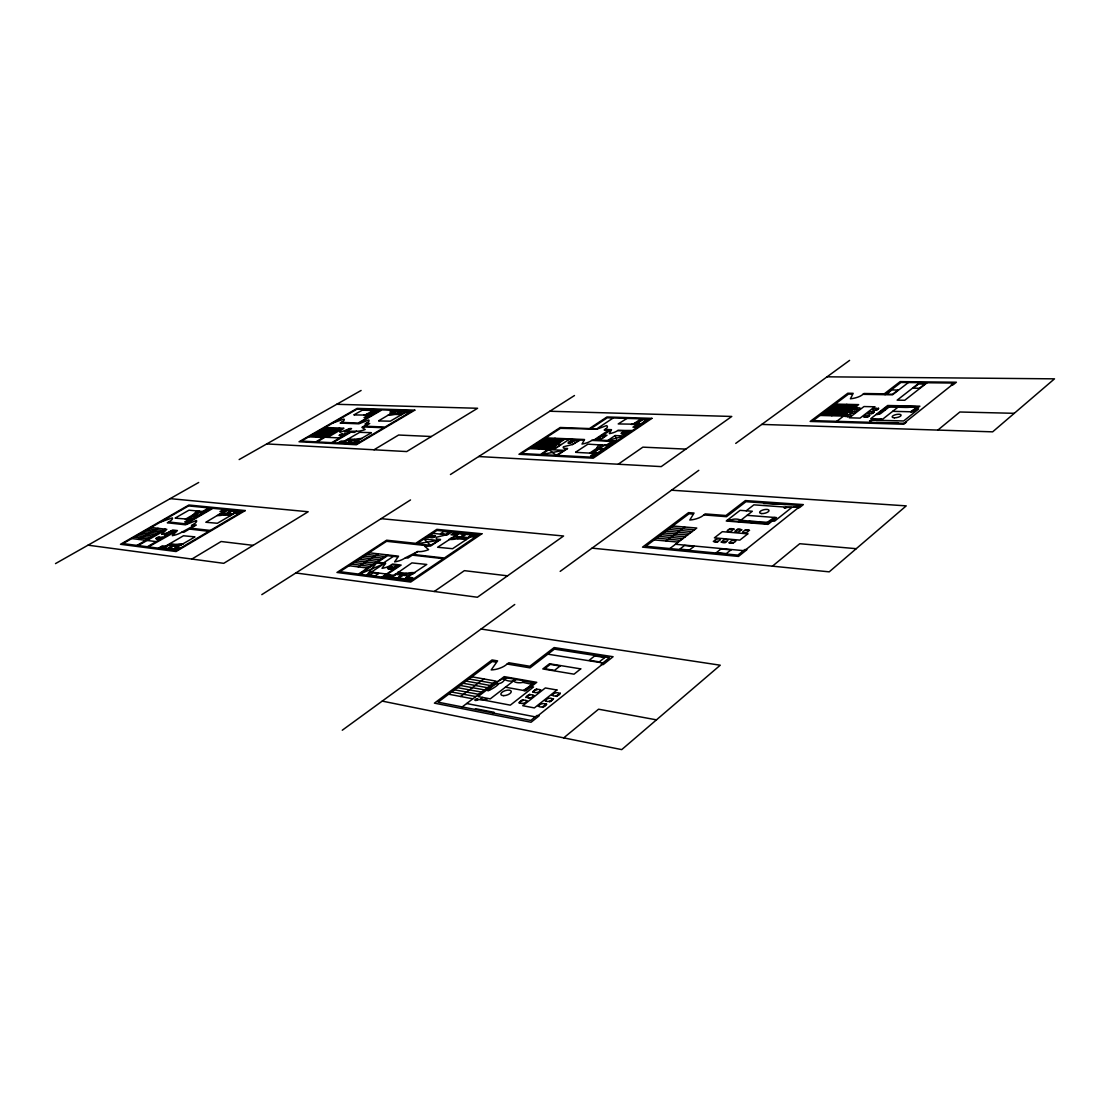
<?xml version="1.0" encoding="UTF-8"?>
<svg xmlns="http://www.w3.org/2000/svg" width="1110" height="1110" viewBox="0 0 1110 1110"><rect width="100%" height="100%" fill="white"/><g stroke="black" fill="none" stroke-linecap="round" stroke-linejoin="round"><path stroke-width="1.5" d="M514.832 679.625C512.334 683.371 500.832 679.251 504.315 677.711L506.937 678.043A40.265 17.816 -17.4 0 1 514.624 679.389L516.247 679.639A40.473 17.996 -17.3 0 1 524.017 681.013L524.225 681.165M504.731 679.417L506.493 678.071M504.55 679.403C502.206 685.772 489.26 684.44 502.719 678.918M488.969 689.379L489.08 689.171A42.18 18.773 -16.8 0 1 495.532 684.176C504.204 681.262 490.606 690.836 487.637 690.462M626.775 434.301L623.792 433.857A4.815 1.568 -14.9 0 1 621.697 433.788A3.469 1.138 -14.9 0 1 621.212 433.58A2.456 0.805 -14.9 0 1 621.114 433.247L622.044 432.623A2.456 0.805 -14.9 0 1 623.043 432.345A3.469 1.138 -14.9 0 1 624.084 432.178A4.842 1.582 -14.9 0 1 625.998 432.248L630.008 432.109M757.714 522.741L759.393 521.672L767.066 522.38L765.373 523.49L756.937 522.81M757.075 522.81L756.285 522.81A37.421 14.194 -12.8 0 1 748.945 522.172L748.848 521.894M758.657 521.811L750.429 520.951L747.335 522.088A37.24 14.083 -13 0 1 740.051 521.464L741.549 520.257L749.666 521.131M575.632 452.186L587.939 444.139L609.293 445.498M730.574 520.548C732.725 517.579 744.768 519.688 738.552 521.325A35.548 13.417 -13.1 0 1 730.824 520.715L727.161 520.326M852.078 394.147L848.498 394.092L813.144 420.621L902.971 423.285L906.44 422.133L903.79 424.242L810.175 421.439L847.804 393.231L853.188 393.329L850.413 398.795A10.628 3.496 -12.3 0 0 862.928 394.327L864.024 393.495L884.282 393.828L900.168 381.618L956.39 382.228L953.212 384.768L951.27 384.74L953.393 383.047L900.945 382.464L885.031 394.702M605.005 429.431L611.527 429.681L609.348 433.649A8.006 2.595 -15 0 0 617.812 430.486L632.436 430.472L649.211 419.094L607.267 417.79L590.478 428.89L597.027 429.14L606.56 425.588A9.366 3.025 -15.2 0 1 605.005 429.431L604.187 429.972L608.71 430.153L594.072 439.935L591.741 440.406A9.477 3.094 -15.3 0 1 582.015 444.042L584.554 439.518L545.801 437.853M692.723 514.055L689.046 513.777L645.784 546.245L737.859 555.111L744.865 549.519L746.877 549.714L738.483 556.429L642.524 547.133L688.561 512.626L694.069 513.042L689.809 520.007A11.544 4.343 -13.9 0 0 703.823 514.929L705.169 513.902L725.94 515.512L745.379 500.568L803.349 504.592L799.436 507.714L797.438 507.575L800.046 505.494L745.976 501.706L726.509 516.691L703.823 514.929M206.072 522.116L226.995 509.726M532.495 682.706L530.427 684.024L522.99 682.386L525.03 681.193L534.285 682.997L524.475 690.642M194.763 537.046L173.16 549.464M907.231 407.439L917.859 406.76L911.532 411.796M343.087 436.022L340.978 435.633A4.19 1.207 -17.7 0 1 339.41 435.578A3.025 0.86 -17.7 0 1 339.119 435.384L340.992 434.301A3.025 0.874 -17.7 0 1 341.825 434.163A4.218 1.207 -17.7 0 1 343.267 434.232L346.375 434.107M907.161 407.342L908.591 406.468L916.055 406.662M898.476 407.245L906.495 407.453L908.216 406.537M889.263 407.065L897.144 407.273L899.905 406.274A35.381 12.168 -11.7 0 1 907.161 406.399L907.883 406.482M898.406 407.148L899.461 406.357M885.045 410.159L880.396 413.78L877.372 414.543M878.232 413.85L878.218 413.725A35.478 12.113 -11.5 0 1 882.408 410.409L886.848 407.009L889.027 406.954M175.269 518.009L188.977 510.184L204.531 511.682M369.006 552.752L398.559 556.179L394.605 561.868A10.351 3.705 -17.8 0 0 405.469 557.761L417.776 551.504A10.309 3.677 -17.4 0 0 428.627 549.658L424.617 546.189L425.616 545.523L386.613 541.305L339.924 571.664L358.475 574.064L387.612 554.917M377.636 562.229L385.683 563.2L382.02 568.32A8.811 3.163 -17.9 0 0 391.566 564.699L392.579 564.033L401.14 565.073L382.908 577.228M495.92 662.143L492.216 661.518L438.048 702.172L530.816 720.418L537.046 715.45L539.085 715.853L531.079 722.249L434.426 703.143L492.049 659.95L497.599 660.88L491.203 669.899A12.82 5.467 -17 0 0 507.117 664.03L508.796 662.753L529.789 666.264L554.126 647.574L613.081 656.718L603.243 664.585L601.19 664.266L609.404 657.703L554.403 649.128L530.039 667.873L507.117 664.03M159.604 539.613L157.675 539.002A4.606 1.401 -19.8 0 1 156.163 538.836A3.316 1.013 -19.8 0 1 155.941 538.572A2.359 0.722 -19.8 0 1 156.094 538.211L157.204 537.559A2.359 0.722 -19.8 0 1 158.147 537.295A3.316 1.013 -19.8 0 1 159.021 537.171A4.634 1.401 -19.9 0 1 160.395 537.323L163.489 537.351M354.076 414.765L362.332 410.173L378.246 410.644M371.239 432.844L352.994 443.306M378.732 420.745L396.395 410.325M898.6 406.44L898.489 406.26A33.744 11.572 -11.8 0 0 890.761 406.08L887.181 406.898M166.888 535.381L164.294 535.075L172.688 529.997L177.42 530.552L172.286 535.644A9.116 2.775 -19.6 0 0 181.971 532.092L193.737 525.738L191.475 525.474L192.904 524.641A9.046 2.733 -19.5 0 0 196.47 520.479L185.481 524.808L167.305 522.782L168.72 521.964A8.922 2.65 -19.6 0 0 172.355 517.884L160.561 522.033M151.057 527.486L166.791 529.317L161.63 534.368A9.06 2.733 -19.7 0 0 171.259 530.844L174.117 531.177L147.366 546.744L123.03 543.595L188.575 505.924L211.774 508.213L185.051 523.781L168.72 521.964M563.727 737.859L598.567 709.207L656.468 719.849M772.435 566.169L799.727 543.72L856.254 548.687M937.853 430.083L959.831 412.004L1014.276 413.308M538.072 715.645L602.217 664.432M745.906 549.616L798.437 507.645M905.496 422.105L952.241 384.754M910.561 411.768L917.859 406.76M897.31 423.118L897.879 422.66L876.387 422.494M766.538 522.879L774.225 517.427M765.761 523.407L767.607 523.545L775.21 517.496M785.408 504.467L763.597 503.496L764.249 502.996M927.1 382.756L904.733 400.28L897.158 400.141L919.566 382.673M899.78 405.76L882.866 419.025L870.739 418.692L887.681 405.497L919.885 406.191L912.822 411.824L892.676 411.338M875.318 418.817L873.653 420.121L903.651 420.967L918.594 409.049L916.361 409.007M493.145 713.009L494.047 712.315L475.912 708.763L475.024 709.443M738.538 522.005L752.33 511.252L740.079 510.35L726.259 521.02L768.037 524.364L776.542 517.607L747.072 515.345M523.49 690.462L534.285 682.997M879.148 413.919L876.109 414.502M888.18 406.884L889.651 406.579M746.197 510.794L753.884 504.842L791.707 507.534L774.586 521.145L772.296 520.979M908.355 382.548L892.468 394.827L862.928 394.327M516.386 678.765L490.259 698.87L478.063 696.567L504.19 676.628L536.74 682.331L525.793 690.878L505.438 687.187M489.871 689.657L488.594 690.628L486.374 690.226M503.773 679.015L505.466 678.723M482.67 697.427L480.103 699.397L510.309 705.155L533.549 686.993L531.288 686.59M462.204 706.917L496.031 681.124L471.847 676.795M669.857 548.562L696.761 528.041L672.743 526.001M836.704 421.328L858.627 404.609L835.164 404.096M460.664 696.497L483.863 678.945M666.194 541L684.69 527.014M831.737 415.764L846.833 404.345M342.269 730.227L514.749 604.492M560.162 571.386L698.8 470.321M735.722 443.403L849.594 360.389M434.26 591.491L464.382 570.651L507.548 575.826M618.187 464.23L642.884 447.15L685.841 449.106M474.525 534.146L452.561 548.715L437.617 547.258L459.04 533.258M593.975 453.532L590.617 455.808L594.738 456.016M408.757 580.572L412.851 577.797L408.744 577.269L404.664 580.03M597.568 453.005L602.896 449.397A10.379 3.441 -15.1 0 1 598.692 449.189L593.364 452.797A10.476 3.51 -15.3 0 1 597.568 453.005L593.364 452.797M603.354 449.078L608.641 445.498A10.351 3.413 -15 0 1 604.45 445.304L599.15 448.884A10.448 3.483 -15.2 0 1 603.354 449.078L599.15 448.884M625.124 434.232L628.371 432.04M640.29 424.284L647.296 419.524L643.065 419.4L636.058 424.131A9.893 3.219 -14.8 0 1 640.29 424.284L636.058 424.131M597.471 453.504L610.833 445.096M648.601 419.081L640.789 424.797M610.722 430.222L595.085 439.976L617.007 440.92L631.632 431.013L617.812 430.486M615.12 435.564L607.767 440.517L624.361 435.939L615.12 435.564L617.007 440.92M589.674 453.116L596.861 448.273M633.935 423.645L641.053 418.845M404.97 578.879L409.132 576.062L402.625 575.244A11.405 4.176 -17.9 0 1 398.462 578.033L404.97 578.879A11.544 4.274 -17.7 0 1 409.132 576.062M404.317 579.989L405.219 579.392L389.124 578.019M592.074 453.241L594.904 451.312A17.247 5.703 -15.3 0 0 596.972 449.675A55.139 18.509 -14.6 0 1 602.286 444.708M643.162 418.9L638.444 422.091A4.704 1.526 -14.7 0 1 637.695 422.535A15.873 5.106 -14.8 0 1 632.95 424.533M468.17 537.615L472.069 534.978L465.534 534.326A11.044 3.927 -17 0 1 461.635 536.962L468.17 537.615A11.183 4.024 -16.7 0 1 472.069 534.978M397.893 577.963L402.056 575.174L395.618 574.356A11.364 4.135 -18 0 1 391.455 577.131L397.893 577.963A11.488 4.246 -17.8 0 1 402.056 575.174M398.462 578.033L402.625 575.244M461.066 536.907L464.965 534.271L458.486 533.633A11.003 3.899 -17.1 0 1 454.573 536.241L461.066 536.907A11.142 3.996 -16.8 0 1 464.965 534.271M461.635 536.962L465.534 534.326M388.93 578.005L393.009 575.271L389 574.758L384.92 577.477M391.455 577.131L395.618 574.356M458.888 532.592L455.058 535.159L451.035 534.756L454.85 532.203M459.027 532.62L458.194 533.175L473.484 534.687M454.573 536.241L458.486 533.633M599.636 440.171L606.99 435.231L602.439 435.051M381.909 577.089L399.128 565.614L391.566 564.699M439.56 539.307A6.369 2.262 -17.2 0 1 436.618 537.185L446.289 534.826L450.827 531.801L436.924 530.427L416.708 543.803L430.583 545.301L440.573 539.418L430.597 546.064L425.616 546.3M417.776 551.504L413.322 554.473L444.347 558.011L478.923 534.576L451.825 531.898L447.288 534.923L432.623 533.272M395.271 566.933A2.275 0.819 -17.8 0 1 392.871 567.043A5.3 1.915 -17.9 0 0 391.011 566.821A3.802 1.374 -17.9 0 0 389.943 566.96A2.706 0.971 -17.9 0 0 388.847 567.265L387.681 568.042A2.692 0.971 -17.9 0 0 387.654 568.473A3.788 1.374 -17.9 0 0 388.056 568.792A5.272 1.901 -17.9 0 0 390.082 569.028A2.22 0.805 -17.9 0 1 391.247 569.61L395.271 566.933L396.867 567.127M427.96 537.559L431.804 535.02A2.151 0.763 -17.2 0 0 432.983 535.547A5.148 1.818 -17.3 0 1 435.009 535.741A3.691 1.304 -17.3 0 1 435.411 536.033A2.622 0.93 -17.3 0 1 435.411 536.435L434.315 537.171A2.622 0.93 -17.3 0 1 433.233 537.476A3.691 1.304 -17.3 0 1 432.178 537.615A5.148 1.818 -17.2 0 1 430.333 537.434A2.22 0.791 -17.3 0 0 427.96 537.559L426.379 537.406M572.288 439.574L569.902 441.502A4.773 1.554 -15.4 0 0 568.403 442.502A3.427 1.11 -15.5 0 0 568.112 442.932A2.428 0.791 -15.5 0 0 568.223 443.251L569.361 443.292A2.428 0.791 -15.5 0 0 570.36 443.029A3.413 1.11 -15.5 0 0 571.303 442.64A4.745 1.54 -15.5 0 0 572.927 441.53L576.243 439.74M566.627 448.385A5.911 1.929 -15.5 0 1 563.408 446.775L572.441 444.527L579.462 439.879L564.685 439.241L541.375 454.559L556.152 455.336L567.626 448.44L557.151 455.391L592.906 457.251L616.189 441.475L591.741 440.406M596.417 429.112L613.206 417.971M597.013 429.14L560.439 428.335L521.658 453.532L540.39 454.517L564.532 438.658M569.083 439.435L555.43 448.44L551.018 448.218M383.477 562.937L393.44 556.36M405.469 557.761L407.953 558.053L412.337 555.125L443.362 558.677L410.7 580.821L359.446 574.189L387.598 555.68L397.56 556.832M358.266 566.891L378.26 553.835M538.544 449.078L555.111 438.256M640.9 424.298L618.214 423.937L627.025 418.401M598.123 453.06L596.681 453.463M261.807 594.641L410.506 499.944M450.438 474.525L574.481 395.535M191.863 559.065L221.112 541.513L253.163 545.357M374.014 449.772L398.601 435.023L431.36 436.507M232.712 513.847L236.513 511.599L231.588 511.099A9.685 2.942 -19.1 0 1 227.786 513.347L232.712 513.847A9.768 3.011 -19 0 1 236.513 511.599M403.138 413.253L406.371 411.338L401.334 411.186A8.838 2.511 -17.1 0 1 398.101 413.087L403.138 413.253A8.922 2.567 -17 0 1 406.371 411.338M173.729 549.117L177.767 546.744L172.882 546.12A10.004 3.094 -19.9 0 1 168.859 548.493L173.729 549.117A10.101 3.163 -19.7 0 1 177.767 546.744M238.664 510.877L217.352 523.268L206.196 522.297M353.438 443.015L356.837 441.003L351.815 440.753A9.074 2.65 -17.7 0 1 348.415 442.751L353.438 443.015A9.171 2.692 -17.6 0 1 356.837 441.003M408.327 410.686L390.29 421.176L378.843 420.954M172.924 550.047L173.798 549.533L162.393 548.076M352.869 443.764L353.604 443.334L341.866 442.723M173.174 550.088L177.128 547.743L180.208 548.146L176.24 550.477M353.133 443.778L356.463 441.808L359.626 441.96L356.296 443.944M241.772 511.183L238.04 513.389L234.945 513.07M411.505 410.783L408.341 412.656L405.164 412.559M227.356 513.306L231.157 511.058L226.274 510.572A9.643 2.928 -19.2 0 1 222.458 512.806L227.356 513.306A9.74 2.983 -19 0 1 231.157 511.058M397.671 413.073L400.904 411.172L395.895 411.019A8.811 2.498 -17.2 0 1 392.676 412.906L397.671 413.073A8.894 2.553 -17.1 0 1 400.904 411.172M227.786 513.347L231.588 511.099M398.101 413.087L401.334 411.186M168.442 548.437L172.466 546.064L167.624 545.454A9.976 3.066 -19.9 0 1 163.6 547.813L168.442 548.437A10.073 3.136 -19.8 0 1 172.466 546.064M347.985 442.737L351.384 440.739L346.403 440.49A9.046 2.622 -17.7 0 1 343.004 442.474L347.985 442.737A9.13 2.678 -17.6 0 1 351.384 440.739M168.859 548.493L172.882 546.12M348.415 442.751L351.815 440.753M363.025 427.392L369.699 423.493L366.217 423.354L365.01 424.062L367.327 424.159L361.874 427.35L365.162 429.528A8.325 2.386 -17.5 0 1 356.518 431.207L346.847 431.29L351.537 428.571L349.997 428.502L340.076 432.359A8.283 2.359 -17.6 0 1 342.685 428.946L343.906 428.238L325.147 427.447M356.518 431.207L354.478 432.4L344.461 431.956L348.776 429.209M223.693 509.393L219.974 511.571L223.013 511.877M393.023 410.214L389.874 412.06L392.982 412.171M158.383 548.173L162.324 545.856L165.334 546.245M337.898 442.987L341.214 441.045L344.322 441.197M161.394 548.562L183.483 535.769L194.708 536.838M222.458 512.806L226.274 510.572M340.992 443.154L359.695 432.331L371.184 432.65M392.676 412.906L395.895 411.019M163.6 547.813L167.624 545.454M343.004 442.474L346.403 440.49M341.852 435.966L345.141 434.052M331.696 442.668L349.65 432.192M332.861 442.723L350.802 432.248M191.308 519.383L197.316 515.886A9.588 2.872 -19.3 0 1 194.278 515.567L188.27 519.064A9.699 2.928 -19.5 0 1 191.308 519.383L188.27 519.064M197.83 515.581L203.81 512.112A9.56 2.858 -19.2 0 1 200.771 511.807L194.791 515.276A9.671 2.914 -19.4 0 1 197.83 515.595L194.791 515.276M370.615 415.098L377.608 411.033A8.408 2.359 -17.2 0 1 374.458 410.936L367.465 415.001A8.492 2.4 -17.4 0 1 370.615 415.098L367.465 415.001M158.425 539.474L162.31 537.212M366.217 423.354A8.242 2.345 -17.5 0 0 368.7 419.996L358.863 423.826L340.173 423.077L341.38 422.383A8.117 2.275 -17.7 0 0 343.933 419.081L333.222 422.813M137.016 545.399L165.14 529.123M315.85 441.849L339.66 428.058M138.112 545.551L165.348 530.15M316.974 441.905L339.577 428.821L342.685 428.946M185.328 519.286L193.417 514.596M366.036 414.585L373.14 410.464M327.686 437.368L342.227 428.932M187.049 519.466L190.254 517.607A15.97 4.759 -19.5 0 0 192.724 516.011A50.658 15.498 -19 0 1 199.481 511.141M374.708 410.52L370.005 413.253A4.038 1.138 -17.4 0 1 369.283 413.628A13.653 3.816 -17.4 0 1 364.982 415.334M138.778 539.432L158.064 528.304M316.017 437.187L332.376 427.752M225.358 510.669L226.815 510.253M395.021 411.13L396.353 410.742M55.5 563.602L198.704 482.475M239.15 459.568L361.111 390.47M371.073 415.112L354.132 414.946M191.739 519.424L175.408 518.203M524.558 681.262C522.727 684.204 509.643 682.386 515.706 679.708M359.446 574.189L383.949 563.769L366.744 575.133L376.623 562.881L384.684 563.866M890.22 406.177L885.572 409.756L883.185 410.006M363.719 415.293L368.131 413.947A4.038 1.138 -17.4 0 0 370.56 412.92M631.257 424.478L636.349 422.91A4.704 1.512 -14.7 0 0 638.999 421.717M720.043 539.404L720.085 539.488A2.872 1.124 -13.6 0 1 715.992 541.486A2.872 1.124 -13.6 0 1 715.811 539.529A2.872 1.124 -13.6 0 1 720.099 539.585M735.569 540.792L735.611 540.875A2.9 1.138 -13.3 0 1 731.504 542.887A2.9 1.138 -13.3 0 1 731.282 540.917A2.9 1.138 -13.3 0 1 735.639 540.972M540.223 690.142L540.945 689.948L540.251 690.267A3.191 1.429 -16.6 0 1 535.811 692.668A3.191 1.429 -16.6 0 1 535.422 690.212A3.191 1.429 -16.6 0 1 540.237 690.198M526.501 697.413L527.208 697.163M533.41 695.637L534.132 695.443M520.312 702.574L519.605 702.838M526.529 701.048L527.25 700.854M552.627 695.151L551.906 695.346M558.871 693.542A3.233 1.457 -16.3 0 0 553.973 693.556A3.233 1.457 -16.3 0 0 554.417 696.039A3.233 1.457 -16.3 0 0 558.871 693.542L559.593 693.417M545.787 700.59L545.079 700.909L545.801 700.715M552.045 698.981A3.247 1.471 -16.4 0 1 547.563 701.492A3.247 1.471 -16.4 0 1 547.133 698.981A3.247 1.471 -16.4 0 1 552.045 698.981L552.752 698.717L552.045 699.036M538.877 706.071L538.17 706.39L538.891 706.196M545.149 704.392L545.87 704.198L545.163 704.517A3.247 1.485 -16.5 0 1 540.653 706.987A3.247 1.485 -16.5 0 1 540.251 704.448A3.247 1.485 -16.5 0 1 545.163 704.462M541.375 454.559L563.713 450.327L548.923 449.592L556.152 455.336M416.708 543.803L437.867 540.445L423.964 539.002L430.583 545.301M871.017 420.496L880.341 419.635M785.353 507.548L795.828 506.812M476.398 699.661L485.722 699.522M827.061 376.817L1054.5 378.843L992.645 431.846L761.765 424.422M915.625 407.162L916.333 407.176M833.291 405.511L856.754 406.024M831.404 406.912L854.894 407.453M829.531 408.327L853.007 408.882M827.63 409.743L851.134 410.312M825.743 411.172L849.247 411.754M823.842 412.587L847.36 413.197M821.941 414.016L845.473 414.64M820.04 415.445L843.572 416.083M336.705 404.29L477.591 408.272L406.718 451.562L266.747 443.931M549.825 411.241L731.767 416.458L661.227 466.602L478.688 456.543M395.701 410.728L407.495 411.088M374.458 410.936L377.608 411.033M403.332 413.544L400.654 413.461A14.902 4.287 -17.2 0 0 398.115 413.531A45.316 12.71 -16.9 0 1 389.818 414.183M394.702 414.405L401.487 414.64M640.276 425.158L636.155 425.005L632.964 427.17L637.071 427.322M334.429 422.119L335.4 422.147M341.38 422.383L358.155 423.049L380.841 409.84L357.059 409.118L301.379 441.1L356.449 443.944L383.824 427.752L363.844 426.92M360.07 423.118L359.307 423.09L381.993 409.881L412.448 410.811L385.045 427.031L365.065 426.212M323.121 428.613L337.62 429.237M583.735 440.06L580.447 439.921L572.441 444.527M543.747 439.185L562.465 440.004M570.97 440.434L574.924 440.614M614.468 442.64L610.347 442.46L607.059 444.68L611.18 444.874M321.095 429.778L335.595 430.416M541.68 440.531L560.411 441.364M319.056 430.944L333.555 431.596M539.613 441.863L558.344 442.723M317.016 432.123L331.515 432.775M604.45 445.304L608.641 445.498M537.545 443.209L556.277 444.083M314.976 433.288L329.462 433.968M535.478 444.555L554.209 445.443M312.923 434.468L327.408 435.162M533.397 445.915L552.128 446.803M598.692 449.189L602.896 449.397M310.869 435.647L325.355 436.341M325.05 437.229L339.785 437.95M531.302 447.261L550.047 448.176M308.816 436.827L323.287 437.534M348.165 439.033L354.881 439.366M529.22 448.62L547.952 449.55M346.237 440.171L348.887 440.295A15.054 4.371 -17.5 0 0 351.398 440.254A48.452 14.416 -17.9 0 1 359.793 439.671M598.373 453.56L575.702 452.353M671.522 490.204L906.232 505.869L829.226 571.844L592.046 548.146M727.827 519.799L731.143 520.063M739.024 521.27L739.87 521.339M670.454 527.722L694.485 529.789M668.164 529.456L692.182 531.537M665.861 531.177L689.893 533.286M663.544 532.911L687.576 535.048M661.227 534.659L685.272 536.81M658.91 536.394L682.955 538.572M656.579 538.142L680.624 540.348M654.248 539.904L678.293 542.124M675.49 544.261L743.464 550.643M170.163 498.64L308.178 511.752L223.748 563.325L88.037 545.177M381.105 518.675L563.575 536.005L477.397 597.249L295.829 572.968M226.176 510.198L237.706 511.335M209.693 509.435L206.71 509.129L202.991 511.294L205.974 511.599M470.695 536.727L474.816 537.143M232.809 514.235L230.172 513.972A16.345 5.023 -19.2 0 0 227.647 513.93A49.464 14.846 -18.8 0 1 219.225 514.277M468.462 538.086L464.979 537.726A18.676 6.743 -17.1 0 0 461.704 537.642A56.43 19.702 -16.6 0 1 451.062 537.948M205.669 511.779L191.6 519.966M430.222 534.867L431.804 535.02M200.771 511.807L203.81 512.112M223.984 514.846L230.616 515.526M457.417 538.697L466.228 539.599M404.373 579.281L426.767 564.449L411.907 562.895L390.859 577.533M194.278 515.567L197.316 515.886M191.433 520.063L188.45 519.744L184.676 521.936L187.645 522.269M161.977 521.214L162.92 521.325M186.91 523.976L186.161 523.892L212.912 508.325L242.715 511.266L176.393 550.505L148.476 546.883L175.977 531.385M192.904 524.641L196.303 525.016L183.858 532.3L181.971 532.092M190.823 528.221L210.303 530.441M189.38 529.068L208.86 531.302M148.671 528.86L162.74 530.511M366.522 554.362L385.128 556.54M146.27 530.247L160.339 531.898M364.052 555.971L382.645 558.177M143.87 531.621L157.925 533.299M361.569 557.595L380.161 559.815M141.469 532.994L155.525 534.687M359.071 559.218L377.664 561.452M139.069 534.382L153.097 536.088M356.574 560.841L375.152 563.103M136.655 535.769L150.682 537.49M354.062 562.465L372.655 564.74M134.227 537.157L148.254 538.905M351.551 564.102L370.129 566.405M391.247 569.61L392.843 569.818M131.799 538.558L145.826 540.306M146.922 540.445L156.191 541.611M349.039 565.739L367.604 568.056M169.858 543.692L176.393 544.51M397.741 572.26L406.427 573.357M167.568 545.038L170.135 545.357A16.567 5.106 -19.6 0 0 172.647 545.454A53.613 16.914 -20.2 0 1 181.138 545.204M395.368 573.842L398.795 574.286A18.884 6.868 -17.7 0 0 402.042 574.425A61.244 23.046 -18.3 0 1 412.809 574.259M371.337 572.108L386.502 574.037M481.074 629.037L720.251 665.209L621.725 749.611L382.215 701.104M547.827 654.178L602.841 662.947M531.732 683.358L532.453 683.482M468.989 678.945L493.159 683.316M466.117 681.11L490.287 685.508M463.231 683.274L487.401 687.7M460.331 685.453L484.501 689.92M457.431 687.631L481.601 692.127M454.517 689.809L478.688 694.347M451.603 692.002L475.76 696.581M448.662 694.208L472.832 698.814M466.644 703.532L535.27 716.866M504.315 677.711L504.412 678.543M401.154 413.461A11.613 3.344 -17.2 0 0 394.48 414.446A11.031 3.136 -17.1 0 1 388.056 415.209M348.387 440.281A11.752 3.413 -17.6 0 0 355.117 439.324A11.433 3.358 -17.6 0 1 361.624 438.589M169.663 545.301A12.931 3.996 -19.7 0 0 176.629 544.469A12.598 3.927 -19.8 0 1 183.303 543.928M189.671 517.954A12.487 3.732 -19.5 0 0 193.515 514.485A12.002 3.607 -19.3 0 1 197.844 510.975M230.672 514.013A12.737 3.913 -19.2 0 0 223.748 514.887A12.071 3.663 -19.1 0 1 217.158 515.484M398.157 574.203A14.749 5.37 -17.7 0 0 406.732 573.315A14.374 5.314 -17.8 0 1 415.043 572.746M594.405 451.673A13.473 4.468 -15.3 0 0 596.916 448.162A12.987 4.315 -15 0 1 600.024 444.611M465.617 537.795A14.555 5.245 -17 0 0 457.126 538.738A13.778 4.898 -17 0 1 448.94 539.377M647.296 419.524A9.796 3.15 -14.6 0 1 643.065 419.4M224.9 510.128L221.806 511.169L224.9 510.128M342.574 441.655L339.66 442.585L342.574 441.655M456.751 533.188L453.171 534.215L456.751 533.188M207.889 509.865L204.809 510.864L207.875 509.906M189.602 520.507L186.508 521.561L189.602 520.507M178.308 548.59L175.089 549.7L178.308 548.631M626.137 432.817L624.777 433.524A3.025 0.985 -14.9 0 1 623.806 433.663A4.468 1.457 -14.8 0 1 622.155 433.594A3.025 0.985 -14.9 0 1 621.739 433.441L623.112 432.512A3.025 0.985 -14.9 0 1 623.945 432.387A4.482 1.471 -14.9 0 1 625.582 432.456A3.025 0.985 -14.9 0 1 626.012 432.623L626.137 432.817M409.784 411.269L406.898 412.129L409.784 411.269M163.461 546.689L160.27 547.785L163.461 546.689M638.306 425.768L634.934 426.545L638.292 425.81M343.17 434.648L341.741 435.356A2.636 0.763 -17.7 0 1 341.061 435.467A3.899 1.124 -17.7 0 1 339.84 435.397A2.636 0.749 -17.7 0 1 339.577 435.259L340.964 434.454A2.636 0.763 -17.7 0 1 341.644 434.343A3.899 1.124 -17.7 0 1 342.879 434.412A2.636 0.763 -17.7 0 1 343.129 434.551L343.17 434.648M394.438 410.783L391.594 411.671L394.411 410.88M572.663 441.211L572.635 441.322A2.983 0.971 -15.5 0 1 572.385 441.655A4.412 1.429 -15.5 0 1 571.067 442.529A2.983 0.971 -15.5 0 1 570.304 442.862L568.625 442.779A2.983 0.971 -15.5 0 1 568.889 442.432A4.426 1.443 -15.4 0 1 570.207 441.558A2.983 0.971 -15.5 0 1 570.97 441.239L572.663 441.211M612.47 443.265L609.057 444.055L612.456 443.306M476.481 535.187C473.04 538.697 471.972 533.757 476.481 535.228M239.926 511.654L236.805 512.667L239.926 511.654M368.603 416.319L365.759 417.138L368.603 416.319M596.07 454.379L592.629 455.169L596.056 454.42M357.864 442.46L354.909 443.348L357.864 442.46M486.763 699.244L484.681 699.799L486.763 699.244M160.173 537.823L158.522 538.697A2.886 0.874 -19.8 0 1 157.814 538.78A4.274 1.304 -19.8 0 1 156.635 538.641A2.886 0.874 -19.8 0 1 156.427 538.433L158.078 537.476A2.886 0.874 -19.8 0 1 158.772 537.393A4.287 1.304 -19.9 0 1 159.951 537.531A2.9 0.874 -19.8 0 1 160.159 537.74L160.173 537.823M872.46 420.204L869.588 420.787L872.46 420.204M797.466 506.493L794.177 507.131L797.466 506.493M881.298 419.455L879.37 419.802L881.298 419.455M786.449 507.367L784.284 507.839L786.449 507.367M477.813 699.591L477.605 699.813A1.623 0.708 -17.6 0 1 474.997 700.327A1.623 0.708 -17.6 0 1 476.356 698.925A1.623 0.708 -17.6 0 1 477.813 699.591M434.898 536.491L434.093 537.032A2.109 0.749 -17.3 0 1 433.233 537.254A3.219 1.138 -17.3 0 1 432.387 537.365A4.773 1.679 -17.2 0 1 430.791 537.198A3.219 1.138 -17.3 0 1 430.43 536.976A2.109 0.749 -17.3 0 1 430.389 536.657L431.207 536.116A2.109 0.749 -17.3 0 1 432.067 535.894A3.219 1.138 -17.3 0 1 432.914 535.797A4.773 1.693 -17.3 0 1 434.496 535.95A3.219 1.138 -17.3 0 1 434.856 536.172A2.109 0.749 -17.3 0 1 434.898 536.491M392.76 567.876L391.913 568.445A2.178 0.791 -17.9 0 1 391.025 568.667A3.302 1.193 -17.9 0 1 390.165 568.764A4.898 1.776 -17.9 0 1 388.569 568.57A3.302 1.193 -17.9 0 1 388.223 568.32A2.178 0.791 -17.9 0 1 388.209 567.987L389.055 567.418A2.178 0.791 -17.9 0 1 389.929 567.182A3.316 1.193 -17.9 0 1 390.803 567.099A4.912 1.776 -17.9 0 1 392.385 567.293A3.316 1.193 -17.9 0 1 392.746 567.529A2.178 0.791 -17.9 0 1 392.76 567.876M604.797 657.509L599.317 661.865L589.216 660.256L594.683 655.927L604.797 657.509M580.724 668.886L574.037 674.172L542.818 668.942L549.505 663.752L580.724 668.886M730.977 549.88L726.301 553.585L716.38 552.627L721.056 548.95L730.977 549.88M556.942 690.004L534.368 707.916L522.755 705.71L545.329 687.95L556.942 690.004M733.405 543.095L733.28 543.178A7.479 2.942 -13.3 0 1 728.798 542.776L728.923 542.679A8.949 3.51 -13.3 0 0 733.405 543.095M749.472 530.413L749.361 530.497A8.922 3.483 -13.2 0 0 744.893 530.122L745.004 530.039A7.437 2.9 -13.2 0 1 749.472 530.413M747.793 533.854L739.87 540.112L714.396 537.851L722.346 531.676L747.793 533.854M725.593 542.388L725.482 542.471A7.437 2.914 -13.4 0 1 721.042 542.068L721.153 541.985A8.908 3.496 -13.4 0 0 725.593 542.388M741.688 529.761L741.577 529.845A8.88 3.469 -13.3 0 0 737.137 529.47L737.248 529.387A7.409 2.886 -13.3 0 1 741.688 529.761M717.865 541.68L717.74 541.777A7.409 2.9 -13.5 0 1 713.328 541.375L713.439 541.292A8.88 3.469 -13.5 0 0 717.865 541.68M733.96 529.109L733.849 529.206A8.852 3.441 -13.4 0 0 729.45 528.832L729.561 528.748A7.381 2.858 -13.4 0 1 733.96 529.109M560.078 666.014L554.5 670.371L544.677 668.733L550.255 664.404L560.078 666.014M924.796 384.06L919.441 388.264L913.141 388.167L918.511 383.991L924.796 384.06M898.018 390.054L892.579 394.258L886.39 394.147L891.829 389.957L898.018 390.054M694.055 546.411L689.365 550.033L679.806 549.117L684.495 545.51L694.055 546.411M874.736 406.787L860.07 418.109L849.289 417.804L863.982 406.551L874.736 406.787M651.945 418.345L593.198 458.194L518.967 454.281L560.217 427.489L589.396 428.571L606.976 416.958L651.945 418.345M481.906 533.757L410.7 582.056L336.968 572.469L386.641 540.209L415.695 543.331L436.868 529.345L481.906 533.757M601.523 436.022L597.027 439.033L600.565 439.185L605.061 436.175L601.523 436.022M449.356 532.023L446.012 534.243L440.531 533.702L443.875 531.482L449.356 532.023M378.69 573.44L375.125 575.812L369.713 575.105L373.279 572.746L378.69 573.44M557.539 444.277L552.96 447.288L556.387 447.455L560.966 444.444L557.539 444.277M414.835 410.145L356.379 444.749L299.034 441.766L357.115 408.397L414.835 410.145M245.282 510.558L176.06 551.531L120.49 544.302L188.867 505.022L245.282 510.558M367.243 415.737L364.052 417.582L367.105 417.693L370.296 415.834L367.243 415.737M378.76 410.644L370.365 415.529L378.76 410.644M534.063 691.794L533.369 692.099L534.09 691.918M856.781 407.8L856.629 407.8A6.702 2.262 -12.1 0 0 854.076 409.743L854.228 409.743A8.034 2.706 -12.1 0 1 856.781 407.8M878.579 408.3L878.426 408.3A8.075 2.72 -12 0 1 875.887 410.27L876.04 410.27A6.743 2.275 -12 0 0 878.579 408.3M852.327 411.2L852.175 411.2A6.715 2.275 -12.2 0 0 849.608 413.156L849.761 413.156A8.047 2.72 -12.1 0 1 852.327 411.2M874.153 411.741L873.986 411.741A8.089 2.747 -12 0 1 871.433 413.711L871.6 413.725A6.757 2.289 -12 0 0 874.153 411.741M847.846 414.627L847.693 414.613A6.729 2.289 -12.2 0 0 845.112 416.583L845.265 416.597A8.075 2.747 -12.2 0 1 847.846 414.627M869.685 415.195L869.532 415.195A8.117 2.761 -12.1 0 1 866.966 417.18L867.118 417.193A6.771 2.303 -12 0 0 869.685 415.195M536.74 689.074L536.574 689.033A8.269 3.705 -16.5 0 0 532.661 692.099L532.828 692.127A9.921 4.44 -16.5 0 1 536.74 689.074M560.3 693.292L560.134 693.25A9.976 4.482 -16.3 0 1 556.221 696.372L556.387 696.4A8.325 3.746 -16.3 0 0 560.3 693.292M529.914 694.416L529.747 694.388A8.297 3.732 -16.6 0 0 525.807 697.482L525.973 697.51A9.962 4.482 -16.6 0 1 529.914 694.416M553.474 698.717L553.307 698.689A10.004 4.523 -16.5 0 1 549.367 701.825L549.533 701.867A8.353 3.774 -16.4 0 0 553.474 698.717M523.032 699.813L522.865 699.786A8.325 3.76 -16.8 0 0 518.897 702.894L519.064 702.921A9.99 4.509 -16.8 0 1 523.032 699.813M546.592 704.198L546.425 704.17A10.046 4.551 -16.6 0 1 542.457 707.334L542.623 707.361A8.394 3.802 -16.6 0 0 546.592 704.198M503.718 695.651A5.397 2.386 -17.1 0 0 511.266 691.475A5.397 2.386 -17.1 0 0 503.205 691.488A5.397 2.386 -17.1 0 0 503.718 695.651M407.925 579.822A1.942 0.722 -17.8 0 0 410.617 578.352A1.942 0.722 -17.8 0 0 407.703 578.574A1.942 0.722 -17.8 0 0 407.925 579.822M388.139 577.269A1.929 0.708 -18 0 0 390.817 575.826A1.929 0.708 -18 0 0 387.959 576.048A1.929 0.708 -18 0 0 388.139 577.269M761.696 513.569A4.829 1.832 -13 0 0 769.036 510.697A4.829 1.832 -13 0 0 762.251 510.212A4.829 1.832 -13 0 0 761.696 513.569M894.396 417.804A4.551 1.554 -11.6 0 0 901.112 415.223A4.551 1.554 -11.6 0 0 894.424 415.043A4.551 1.554 -11.6 0 0 894.396 417.804M869.31 413.697A2.622 0.888 -12 0 0 873.043 412.143A2.622 0.888 -12 0 0 869.088 412.171A2.622 0.888 -12 0 0 869.31 413.697M864.829 417.166A2.622 0.888 -12 0 0 868.575 415.598A2.622 0.888 -12 0 0 864.621 415.626A2.622 0.888 -12 0 0 864.829 417.166M847.568 416.694A2.595 0.888 -12.2 0 0 851.301 415.14A2.595 0.888 -12.2 0 0 847.402 415.168A2.595 0.888 -12.2 0 0 847.568 416.694M852.064 413.253A2.595 0.874 -12.2 0 0 855.782 411.713A2.595 0.874 -12.2 0 0 851.883 411.741A2.595 0.874 -12.2 0 0 852.064 413.253M873.75 410.256A2.608 0.888 -11.9 0 0 877.483 408.702A2.608 0.888 -11.9 0 0 873.528 408.73A2.608 0.888 -11.9 0 0 873.75 410.256M856.532 409.84A2.595 0.874 -12.1 0 0 860.236 408.3A2.595 0.874 -12.1 0 0 856.337 408.341A2.595 0.874 -12.1 0 0 856.532 409.84M736.443 532.203A2.858 1.11 -13.3 0 0 740.523 530.33A2.858 1.11 -13.3 0 0 736.221 530.275A2.858 1.11 -13.3 0 0 736.443 532.203M744.227 532.869A2.872 1.124 -13.2 0 0 748.307 530.982A2.872 1.124 -13.2 0 0 743.964 530.927A2.872 1.124 -13.2 0 0 744.227 532.869M723.72 542.179A2.886 1.138 -13.5 0 0 727.841 540.279A2.886 1.138 -13.5 0 0 723.512 540.209A2.886 1.138 -13.5 0 0 723.72 542.179M728.743 531.551A2.858 1.11 -13.4 0 0 732.808 529.678A2.858 1.11 -13.4 0 0 728.521 529.637A2.858 1.11 -13.4 0 0 728.743 531.551M522.227 703.476A3.219 1.443 -16.8 0 0 526.501 700.882A3.219 1.443 -16.8 0 0 521.534 701.076A3.219 1.443 -16.8 0 0 522.227 703.476M528.957 698.051A3.205 1.443 -16.7 0 0 533.41 695.568A3.205 1.443 -16.7 0 0 528.582 695.568A3.205 1.443 -16.7 0 0 528.957 698.051"/></g></svg>
